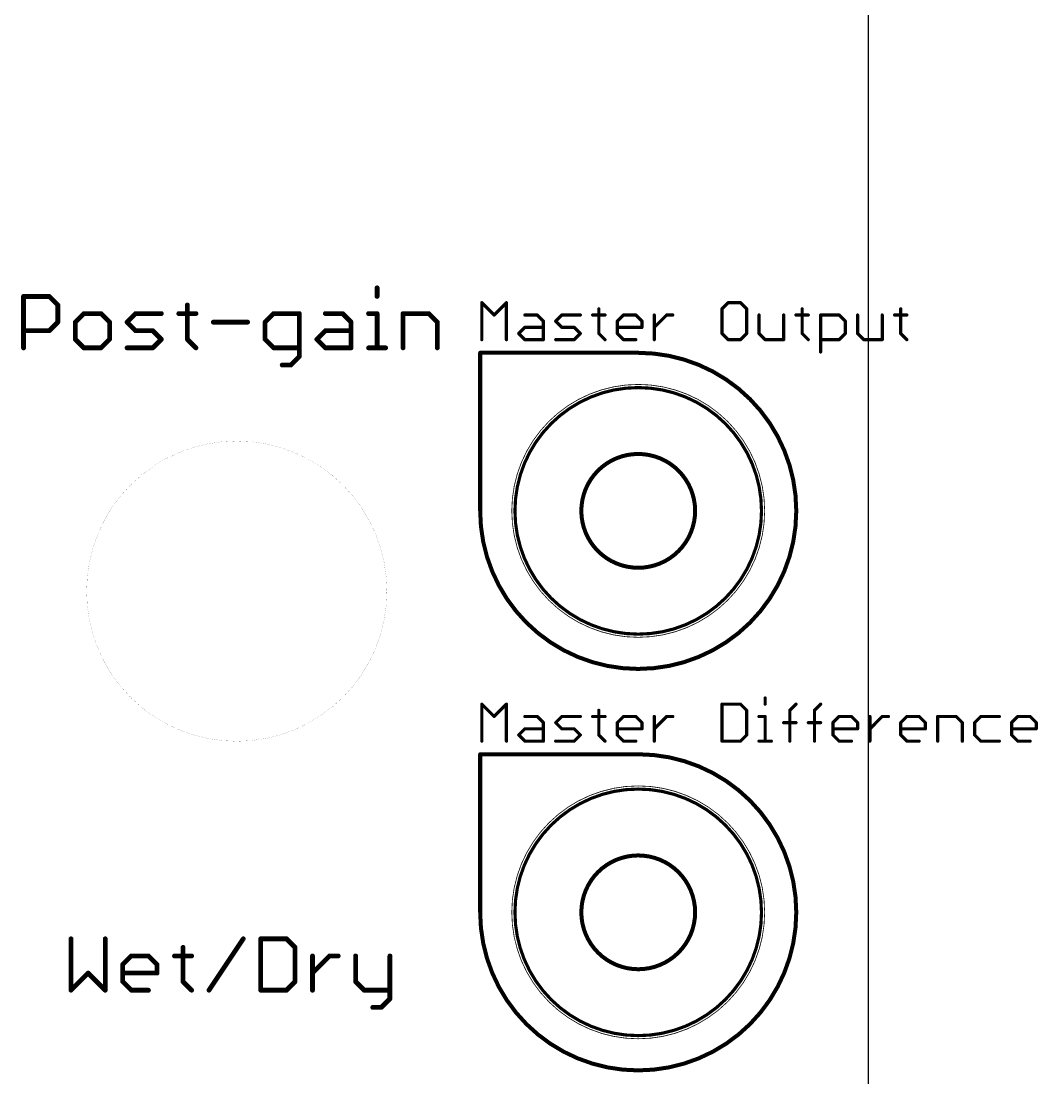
# Model space of a CAD drawing. Extents: x 0 to 188, y -11 to 118.
# Drawn here: x 155.74 to 187.9, y 50.64 to 84.07 of the extents above; entities that cross this region are included whole.
import ezdxf

# ---------------------------------------------------------------- set-up
doc = ezdxf.new("R2010")
doc.units = 0
doc.layers.add('254', color=2, linetype='CONTINUOUS')
doc.layers.add('255', color=2, linetype='CONTINUOUS')

msp = doc.modelspace()

# ---------------------------------------------------------------- linework, layer by layer
at = {"layer": '254'}
for points, const_width in [([(167.0002, 75.6344), (167.0002, 75.3632)], 0.1524), ([(155.8147, 73.7362), (155.8147, 75.3632)], 0.1524), ([(155.8147, 75.3632), (156.6282, 75.3632)], 0.1524), ([(156.6282, 75.3632), (156.8994, 75.092)], 0.1524), ([(170.3108, 73.9958), (170.3108, 75.1652)], 0.1016), ([(170.3108, 75.1652), (170.7006, 74.7754)], 0.1016), ([(170.7006, 74.7754), (171.0904, 75.1652)], 0.1016), ([(171.0904, 75.1652), (171.0904, 73.9958)], 0.1016), ([(178.1068, 75.1652), (177.9119, 74.9703)], 0.1016), ([(178.4966, 75.1652), (178.1068, 75.1652)], 0.1016), ([(178.6915, 74.9703), (178.4966, 75.1652)], 0.1016), ([(156.8994, 75.092), (156.8994, 74.5497)], 0.1524), ([(157.723, 74.8209), (157.4519, 74.5497)], 0.1524), ([(158.2654, 74.8209), (157.723, 74.8209)], 0.1524), ([(158.5365, 74.5497), (158.2654, 74.8209)], 0.1524), ([(159.089, 74.5497), (159.3602, 74.8209)], 0.1524), ([(159.3602, 74.8209), (160.1737, 74.8209)], 0.1524), ([(160.7262, 74.8209), (161.2685, 74.8209)], 0.1524), ([(160.9973, 75.092), (160.9973, 74.0074)], 0.1524), ([(163.7259, 74.8209), (163.4548, 74.5497)], 0.1524), ([(164.5394, 74.8209), (163.7259, 74.8209)], 0.1524), ([(164.5394, 73.465), (164.5394, 74.8209)], 0.1524), ([(165.3631, 74.8209), (165.9054, 74.8209)], 0.1524), ([(165.9054, 74.8209), (166.1766, 74.5497)], 0.1524), ([(166.7291, 74.8209), (167.0002, 74.8209)], 0.1524), ([(167.0002, 74.8209), (167.0002, 73.7362)], 0.1524), ([(167.8205, 73.7362), (167.8205, 74.8209)], 0.1524), ([(167.8205, 74.8209), (168.634, 74.8209)], 0.1524), ([(168.634, 74.8209), (168.9052, 74.5497)], 0.1524), ([(174.0139, 74.9703), (174.0139, 74.1907)], 0.1016), ([(177.9119, 74.9703), (177.9119, 74.1907)], 0.1016), ([(178.6915, 74.1907), (178.6915, 74.9703)], 0.1016), ([(180.4456, 74.9703), (180.4456, 74.1907)], 0.1016), ([(183.564, 74.9703), (183.564, 74.1907)], 0.1016), ([(156.8994, 74.5497), (156.6282, 74.2785)], 0.1524), ([(157.4519, 74.5497), (157.4519, 74.0074)], 0.1524), ([(158.5365, 74.0074), (158.5365, 74.5497)], 0.1524), ([(159.3602, 74.2785), (159.089, 74.5497)], 0.1524), ([(161.8176, 74.5497), (162.9023, 74.5497)], 0.1524), ([(163.4548, 74.5497), (163.4548, 74.0074)], 0.1524), ([(166.1766, 74.5497), (166.1766, 73.7362)], 0.1524), ([(168.9052, 74.5497), (168.9052, 73.7362)], 0.1524), ([(171.6751, 74.7754), (172.0649, 74.7754)], 0.1016), ([(172.0649, 74.7754), (172.2598, 74.5805)], 0.1016), ([(172.2598, 74.5805), (172.2598, 73.9958)], 0.1016), ([(172.6496, 74.5805), (172.8445, 74.7754)], 0.1016), ([(172.8445, 74.3856), (172.6496, 74.5805)], 0.1016), ([(172.8445, 74.7754), (173.4292, 74.7754)], 0.1016), ([(173.819, 74.7754), (174.2088, 74.7754)], 0.1016), ([(174.5986, 74.5805), (174.7935, 74.7754)], 0.1016), ([(174.5986, 74.1907), (174.5986, 74.5805)], 0.1016), ([(174.7935, 74.7754), (175.1833, 74.7754)], 0.1016), ([(175.1833, 74.7754), (175.3782, 74.5805)], 0.1016), ([(175.3782, 74.5805), (175.3782, 74.3856)], 0.1016), ([(175.768, 73.9958), (175.768, 74.7754)], 0.1016), ([(175.768, 74.3856), (176.1578, 74.7754)], 0.1016), ([(176.1578, 74.7754), (176.3527, 74.7754)], 0.1016), ([(179.0813, 74.7754), (179.0813, 74.1907)], 0.1016), ([(179.8609, 73.9958), (179.8609, 74.7754)], 0.1016), ([(180.2507, 74.7754), (180.6405, 74.7754)], 0.1016), ([(181.0303, 73.606), (181.0303, 74.7754)], 0.1016), ([(181.0303, 74.7754), (181.615, 74.7754)], 0.1016), ([(181.615, 74.7754), (181.8099, 74.5805)], 0.1016), ([(181.8099, 74.5805), (181.8099, 74.1907)], 0.1016), ([(182.1997, 74.7754), (182.1997, 74.1907)], 0.1016), ([(182.9793, 73.9958), (182.9793, 74.7754)], 0.1016), ([(183.3691, 74.7754), (183.7589, 74.7754)], 0.1016), ([(156.6282, 74.2785), (155.8147, 74.2785)], 0.1524), ([(159.9025, 74.2785), (159.3602, 74.2785)], 0.1524), ([(160.1737, 74.0074), (159.9025, 74.2785)], 0.1524), ([(165.0919, 74.0074), (165.3631, 74.2785)], 0.1524), ([(165.3631, 74.2785), (166.1766, 74.2785)], 0.1524), ([(171.4802, 74.1907), (171.6751, 74.3856)], 0.1016), ([(171.6751, 73.9958), (171.4802, 74.1907)], 0.1016), ([(171.6751, 74.3856), (172.2598, 74.3856)], 0.1016), ([(173.2343, 74.3856), (172.8445, 74.3856)], 0.1016), ([(173.4292, 74.1907), (173.2343, 74.3856)], 0.1016), ([(173.2343, 73.9958), (173.4292, 74.1907)], 0.1016), ([(174.0139, 74.1907), (174.2088, 73.9958)], 0.1016), ([(175.3782, 74.3856), (174.5986, 74.3856)], 0.1016), ([(174.7935, 73.9958), (174.5986, 74.1907)], 0.1016), ([(177.9119, 74.1907), (178.1068, 73.9958)], 0.1016), ([(178.4966, 73.9958), (178.6915, 74.1907)], 0.1016), ([(179.0813, 74.1907), (179.2762, 73.9958)], 0.1016), ([(180.4456, 74.1907), (180.6405, 73.9958)], 0.1016), ([(181.8099, 74.1907), (181.615, 73.9958)], 0.1016), ([(182.1997, 74.1907), (182.3946, 73.9958)], 0.1016), ([(183.564, 74.1907), (183.7589, 73.9958)], 0.1016), ([(157.4519, 74.0074), (157.723, 73.7362)], 0.1524), ([(158.2654, 73.7362), (158.5365, 74.0074)], 0.1524), ([(159.9025, 73.7362), (160.1737, 74.0074)], 0.1524), ([(160.9973, 74.0074), (161.2685, 73.7362)], 0.1524), ([(163.4548, 74.0074), (163.7259, 73.7362)], 0.1524), ([(165.3631, 73.7362), (165.0919, 74.0074)], 0.1524), ([(172.2598, 73.9958), (171.6751, 73.9958)], 0.1016), ([(172.6496, 73.9958), (173.2343, 73.9958)], 0.1016), ([(175.1833, 73.9958), (174.7935, 73.9958)], 0.1016), ([(178.1068, 73.9958), (178.4966, 73.9958)], 0.1016), ([(179.2762, 73.9958), (179.8609, 73.9958)], 0.1016), ([(181.615, 73.9958), (181.0303, 73.9958)], 0.1016), ([(182.3946, 73.9958), (182.9793, 73.9958)], 0.1016), ([(157.723, 73.7362), (158.2654, 73.7362)], 0.1524), ([(159.089, 73.7362), (159.9025, 73.7362)], 0.1524), ([(163.7259, 73.7362), (164.5394, 73.7362)], 0.1524), ([(166.1766, 73.7362), (165.3631, 73.7362)], 0.1524), ([(166.7291, 73.7362), (167.2714, 73.7362)], 0.1524), ([(170.26, 73.58), (170.26, 68.58)], 0.127), ([(175.26, 73.58), (170.26, 73.58)], 0.127), ([(163.9971, 73.1939), (164.2683, 73.1939)], 0.1524), ([(164.2683, 73.1939), (164.5394, 73.465)], 0.1524), ([(170.3108, 61.2958), (170.3108, 62.4652)], 0.1016), ([(170.3108, 62.4652), (170.7006, 62.0754)], 0.1016), ([(170.7006, 62.0754), (171.0904, 62.4652)], 0.1016), ([(171.0904, 62.4652), (171.0904, 61.2958)], 0.1016), ([(177.9119, 62.4652), (177.9119, 61.2958)], 0.1016), ([(178.4966, 62.4652), (177.9119, 62.4652)], 0.1016), ([(178.6915, 62.2703), (178.4966, 62.4652)], 0.1016), ([(179.2762, 62.6601), (179.2762, 62.4652)], 0.1016), ([(180.0558, 62.2703), (180.2507, 62.4652)], 0.1016), ([(180.8354, 62.2703), (181.0303, 62.4652)], 0.1016), ([(174.0139, 62.2703), (174.0139, 61.4907)], 0.1016), ([(178.6915, 61.4907), (178.6915, 62.2703)], 0.1016), ([(180.0558, 61.2958), (180.0558, 62.2703)], 0.1016), ([(180.8354, 61.2958), (180.8354, 62.2703)], 0.1016), ([(171.6751, 62.0754), (172.0649, 62.0754)], 0.1016), ([(172.0649, 62.0754), (172.2598, 61.8805)], 0.1016), ([(172.2598, 61.8805), (172.2598, 61.2958)], 0.1016), ([(172.6496, 61.8805), (172.8445, 62.0754)], 0.1016), ([(172.8445, 61.6856), (172.6496, 61.8805)], 0.1016), ([(172.8445, 62.0754), (173.4292, 62.0754)], 0.1016), ([(173.819, 62.0754), (174.2088, 62.0754)], 0.1016), ([(174.5986, 61.8805), (174.7935, 62.0754)], 0.1016), ([(174.5986, 61.4907), (174.5986, 61.8805)], 0.1016), ([(174.7935, 62.0754), (175.1833, 62.0754)], 0.1016), ([(175.1833, 62.0754), (175.3782, 61.8805)], 0.1016), ([(175.3782, 61.8805), (175.3782, 61.6856)], 0.1016), ([(175.768, 61.2958), (175.768, 62.0754)], 0.1016), ([(175.768, 61.6856), (176.1578, 62.0754)], 0.1016), ([(176.1578, 62.0754), (176.3527, 62.0754)], 0.1016), ([(179.0813, 62.0754), (179.2762, 62.0754)], 0.1016), ([(179.2762, 62.0754), (179.2762, 61.2958)], 0.1016), ([(179.8609, 61.8805), (180.2507, 61.8805)], 0.1016), ([(180.6405, 61.8805), (181.0303, 61.8805)], 0.1016), ([(181.4201, 61.8805), (181.615, 62.0754)], 0.1016), ([(181.4201, 61.4907), (181.4201, 61.8805)], 0.1016), ([(181.615, 62.0754), (182.0048, 62.0754)], 0.1016), ([(182.0048, 62.0754), (182.1997, 61.8805)], 0.1016), ([(182.1997, 61.8805), (182.1997, 61.6856)], 0.1016), ([(182.5895, 61.2958), (182.5895, 62.0754)], 0.1016), ([(182.5895, 61.6856), (182.9793, 62.0754)], 0.1016), ([(182.9793, 62.0754), (183.1742, 62.0754)], 0.1016), ([(183.564, 61.8805), (183.7589, 62.0754)], 0.1016), ([(183.564, 61.4907), (183.564, 61.8805)], 0.1016), ([(183.7589, 62.0754), (184.1487, 62.0754)], 0.1016), ([(184.1487, 62.0754), (184.3436, 61.8805)], 0.1016), ([(184.3436, 61.8805), (184.3436, 61.6856)], 0.1016), ([(184.7334, 61.2958), (184.7334, 62.0754)], 0.1016), ([(184.7334, 62.0754), (185.3181, 62.0754)], 0.1016), ([(185.3181, 62.0754), (185.513, 61.8805)], 0.1016), ([(185.513, 61.8805), (185.513, 61.2958)], 0.1016), ([(186.0977, 62.0754), (185.9028, 61.8805)], 0.1016), ([(185.9028, 61.8805), (185.9028, 61.4907)], 0.1016), ([(186.6824, 62.0754), (186.0977, 62.0754)], 0.1016), ([(187.0722, 61.8805), (187.267, 62.0754)], 0.1016), ([(187.0722, 61.4907), (187.0722, 61.8805)], 0.1016), ([(187.267, 62.0754), (187.6568, 62.0754)], 0.1016), ([(187.6568, 62.0754), (187.8517, 61.8805)], 0.1016), ([(187.8517, 61.8805), (187.8517, 61.6856)], 0.1016), ([(171.4802, 61.4907), (171.6751, 61.6856)], 0.1016), ([(171.6751, 61.2958), (171.4802, 61.4907)], 0.1016), ([(171.6751, 61.6856), (172.2598, 61.6856)], 0.1016), ([(173.2343, 61.6856), (172.8445, 61.6856)], 0.1016), ([(173.4292, 61.4907), (173.2343, 61.6856)], 0.1016), ([(173.2343, 61.2958), (173.4292, 61.4907)], 0.1016), ([(174.0139, 61.4907), (174.2088, 61.2958)], 0.1016), ([(175.3782, 61.6856), (174.5986, 61.6856)], 0.1016), ([(174.7935, 61.2958), (174.5986, 61.4907)], 0.1016), ([(178.4966, 61.2958), (178.6915, 61.4907)], 0.1016), ([(182.1997, 61.6856), (181.4201, 61.6856)], 0.1016), ([(181.615, 61.2958), (181.4201, 61.4907)], 0.1016), ([(184.3436, 61.6856), (183.564, 61.6856)], 0.1016), ([(183.7589, 61.2958), (183.564, 61.4907)], 0.1016), ([(185.9028, 61.4907), (186.0977, 61.2958)], 0.1016), ([(187.8517, 61.6856), (187.0722, 61.6856)], 0.1016), ([(187.267, 61.2958), (187.0722, 61.4907)], 0.1016), ([(172.2598, 61.2958), (171.6751, 61.2958)], 0.1016), ([(172.6496, 61.2958), (173.2343, 61.2958)], 0.1016), ([(175.1833, 61.2958), (174.7935, 61.2958)], 0.1016), ([(177.9119, 61.2958), (178.4966, 61.2958)], 0.1016), ([(179.0813, 61.2958), (179.4711, 61.2958)], 0.1016), ([(182.0048, 61.2958), (181.615, 61.2958)], 0.1016), ([(184.1487, 61.2958), (183.7589, 61.2958)], 0.1016), ([(186.0977, 61.2958), (186.6824, 61.2958)], 0.1016), ([(187.6568, 61.2958), (187.267, 61.2958)], 0.1016), ([(170.26, 60.88), (170.26, 55.88)], 0.127), ([(175.26, 60.88), (170.26, 60.88)], 0.127), ([(157.3154, 55.0432), (157.3154, 53.4162)], 0.1524), ([(158.4001, 53.4162), (158.4001, 55.0432)], 0.1524), ([(160.8609, 54.772), (160.8609, 53.6874)], 0.1524), ([(161.6812, 53.4162), (162.7658, 55.0432)], 0.1524), ([(163.3183, 55.0432), (163.3183, 53.4162)], 0.1524), ([(164.1318, 55.0432), (163.3183, 55.0432)], 0.1524), ([(164.403, 54.772), (164.1318, 55.0432)], 0.1524), ([(164.403, 53.6874), (164.403, 54.772)], 0.1524), ([(158.9526, 54.2297), (159.2238, 54.5009)], 0.1524), ([(159.2238, 54.5009), (159.7661, 54.5009)], 0.1524), ([(159.7661, 54.5009), (160.0373, 54.2297)], 0.1524), ([(160.5897, 54.5009), (161.1321, 54.5009)], 0.1524), ([(164.9555, 53.4162), (164.9555, 54.5009)], 0.1524), ([(164.9555, 53.9585), (165.4978, 54.5009)], 0.1524), ([(165.4978, 54.5009), (165.769, 54.5009)], 0.1524), ([(166.3198, 54.5009), (166.3198, 53.6874)], 0.1524), ([(167.4045, 54.5009), (167.4045, 53.145)], 0.1524), ([(158.9526, 53.6874), (158.9526, 54.2297)], 0.1524), ([(160.0373, 54.2297), (160.0373, 53.9585)], 0.1524), ([(157.3154, 53.4162), (157.8578, 53.9585)], 0.1524), ([(157.8578, 53.9585), (158.4001, 53.4162)], 0.1524), ([(160.0373, 53.9585), (158.9526, 53.9585)], 0.1524), ([(159.2238, 53.4162), (158.9526, 53.6874)], 0.1524), ([(159.7661, 53.4162), (159.2238, 53.4162)], 0.1524), ([(160.8609, 53.6874), (161.1321, 53.4162)], 0.1524), ([(163.3183, 53.4162), (164.1318, 53.4162)], 0.1524), ([(164.1318, 53.4162), (164.403, 53.6874)], 0.1524), ([(166.3198, 53.6874), (166.591, 53.4162)], 0.1524), ([(166.591, 53.4162), (167.4045, 53.4162)], 0.1524), ([(167.4045, 53.145), (167.1333, 52.8739)], 0.1524), ([(167.1333, 52.8739), (166.8621, 52.8739)], 0.1524)]:
    msp.add_lwpolyline(points, dxfattribs=dict(at, const_width=const_width))
for points, const_width in [([(167.0383, 75.6344, 1), (166.9621, 75.6344)], 0.0762), ([(155.8528, 75.3632, 1), (155.7766, 75.3632)], 0.0762), ([(155.8147, 75.4013, 1), (155.8147, 75.3251)], 0.0762), ([(156.6551, 75.3901, 1), (156.6013, 75.3362)], 0.0762), ([(156.6282, 75.3251, 1), (156.6282, 75.4013)], 0.0762), ([(166.9621, 75.3632, 1), (167.0383, 75.3632)], 0.0762), ([(170.3288, 75.1832, 1), (170.2928, 75.1472)], 0.0508), ([(170.3362, 75.1652, 1), (170.2854, 75.1652)], 0.0508), ([(171.1158, 75.1652, 1), (171.065, 75.1652)], 0.0508), ([(171.1084, 75.1472, 1), (171.0724, 75.1832)], 0.0508), ([(178.1068, 75.1906, 1), (178.1068, 75.1398)], 0.0508), ([(178.1247, 75.1472, 1), (178.0888, 75.1832)], 0.0508), ([(178.5145, 75.1832, 1), (178.4786, 75.1472)], 0.0508), ([(178.4966, 75.1398, 1), (178.4966, 75.1906)], 0.0508), ([(156.9375, 75.092, 1), (156.8613, 75.092)], 0.0762), ([(156.8724, 75.0651, 1), (156.9263, 75.119)], 0.0762), ([(157.723, 74.859, 1), (157.723, 74.7828)], 0.0762), ([(157.75, 74.7939, 1), (157.6961, 74.8478)], 0.0762), ([(158.2923, 74.8478, 1), (158.2384, 74.7939)], 0.0762), ([(158.2654, 74.7828, 1), (158.2654, 74.859)], 0.0762), ([(159.3602, 74.859, 1), (159.3602, 74.7828)], 0.0762), ([(159.3871, 74.7939, 1), (159.3332, 74.8478)], 0.0762), ([(160.1737, 74.7828, 1), (160.1737, 74.859)], 0.0762), ([(160.7262, 74.859, 1), (160.7262, 74.7828)], 0.0762), ([(161.0354, 75.092, 1), (160.9592, 75.092)], 0.0762), ([(161.2685, 74.7828, 1), (161.2685, 74.859)], 0.0762), ([(163.7259, 74.859, 1), (163.7259, 74.7828)], 0.0762), ([(163.7529, 74.7939, 1), (163.699, 74.8478)], 0.0762), ([(164.5775, 74.8209, 1), (164.5013, 74.8209)], 0.0762), ([(164.5394, 74.7828, 1), (164.5394, 74.859)], 0.0762), ([(165.3631, 74.859, 1), (165.3631, 74.7828)], 0.0762), ([(165.9324, 74.8478, 1), (165.8785, 74.7939)], 0.0762), ([(165.9054, 74.7828, 1), (165.9054, 74.859)], 0.0762), ([(166.7291, 74.859, 1), (166.7291, 74.7828)], 0.0762), ([(167.0383, 74.8209, 1), (166.9621, 74.8209)], 0.0762), ([(167.0002, 74.7828, 1), (167.0002, 74.859)], 0.0762), ([(167.8586, 74.8209, 1), (167.7824, 74.8209)], 0.0762), ([(167.8205, 74.859, 1), (167.8205, 74.7828)], 0.0762), ([(168.661, 74.8478, 1), (168.6071, 74.7939)], 0.0762), ([(168.634, 74.7828, 1), (168.634, 74.859)], 0.0762), ([(174.0393, 74.9703, 1), (173.9885, 74.9703)], 0.0508), ([(177.8939, 74.9883, 1), (177.9298, 74.9523)], 0.0508), ([(177.9373, 74.9703, 1), (177.8865, 74.9703)], 0.0508), ([(178.7169, 74.9703, 1), (178.6661, 74.9703)], 0.0508), ([(178.6735, 74.9523, 1), (178.7094, 74.9883)], 0.0508), ([(180.471, 74.9703, 1), (180.4202, 74.9703)], 0.0508), ([(183.5894, 74.9703, 1), (183.5386, 74.9703)], 0.0508), ([(156.8613, 74.5497, 1), (156.9375, 74.5497)], 0.0762), ([(156.9263, 74.5228, 1), (156.8724, 74.5766)], 0.0762), ([(157.49, 74.5497, 1), (157.4138, 74.5497)], 0.0762), ([(157.4249, 74.5766, 1), (157.4788, 74.5228)], 0.0762), ([(158.5746, 74.5497, 1), (158.4984, 74.5497)], 0.0762), ([(158.5096, 74.5228, 1), (158.5635, 74.5766)], 0.0762), ([(159.116, 74.5766, 1), (159.0621, 74.5228)], 0.0762), ([(159.0621, 74.5766, 1), (159.116, 74.5228)], 0.0762), ([(161.8176, 74.5878, 1), (161.8176, 74.5116)], 0.0762), ([(162.9023, 74.5116, 1), (162.9023, 74.5878)], 0.0762), ([(163.4929, 74.5497, 1), (163.4167, 74.5497)], 0.0762), ([(163.4278, 74.5766, 1), (163.4817, 74.5228)], 0.0762), ([(166.2147, 74.5497, 1), (166.1385, 74.5497)], 0.0762), ([(166.1496, 74.5228, 1), (166.2035, 74.5766)], 0.0762), ([(168.9433, 74.5497, 1), (168.8671, 74.5497)], 0.0762), ([(168.8782, 74.5228, 1), (168.9321, 74.5766)], 0.0762), ([(170.6826, 74.7934, 1), (170.7186, 74.7574)], 0.0508), ([(170.6826, 74.7574, 1), (170.7186, 74.7934)], 0.0508), ([(171.6751, 74.8008, 1), (171.6751, 74.75)], 0.0508), ([(172.0829, 74.7934, 1), (172.0469, 74.7574)], 0.0508), ([(172.0649, 74.75, 1), (172.0649, 74.8008)], 0.0508), ([(172.2852, 74.5805, 1), (172.2344, 74.5805)], 0.0508), ([(172.2418, 74.5625, 1), (172.2778, 74.5985)], 0.0508), ([(172.6676, 74.5985, 1), (172.6316, 74.5625)], 0.0508), ([(172.6316, 74.5985, 1), (172.6676, 74.5625)], 0.0508), ([(172.8445, 74.8008, 1), (172.8445, 74.75)], 0.0508), ([(172.8625, 74.7574, 1), (172.8265, 74.7934)], 0.0508), ([(173.4292, 74.75, 1), (173.4292, 74.8008)], 0.0508), ([(173.819, 74.8008, 1), (173.819, 74.75)], 0.0508), ([(174.2088, 74.75, 1), (174.2088, 74.8008)], 0.0508), ([(174.5806, 74.5985, 1), (174.6165, 74.5625)], 0.0508), ([(174.624, 74.5805, 1), (174.5732, 74.5805)], 0.0508), ([(174.7935, 74.8008, 1), (174.7935, 74.75)], 0.0508), ([(174.8114, 74.7574, 1), (174.7755, 74.7934)], 0.0508), ([(175.2012, 74.7934, 1), (175.1653, 74.7574)], 0.0508), ([(175.1833, 74.75, 1), (175.1833, 74.8008)], 0.0508), ([(175.4036, 74.5805, 1), (175.3528, 74.5805)], 0.0508), ([(175.3602, 74.5625, 1), (175.3961, 74.5985)], 0.0508), ([(175.7934, 74.7754, 1), (175.7426, 74.7754)], 0.0508), ([(176.1578, 74.8008, 1), (176.1578, 74.75)], 0.0508), ([(176.1757, 74.7574, 1), (176.1398, 74.7934)], 0.0508), ([(176.3527, 74.75, 1), (176.3527, 74.8008)], 0.0508), ([(179.1067, 74.7754, 1), (179.0559, 74.7754)], 0.0508), ([(179.8863, 74.7754, 1), (179.8355, 74.7754)], 0.0508), ([(180.2507, 74.8008, 1), (180.2507, 74.75)], 0.0508), ([(180.6405, 74.75, 1), (180.6405, 74.8008)], 0.0508), ([(181.0557, 74.7754, 1), (181.0049, 74.7754)], 0.0508), ([(181.0303, 74.8008, 1), (181.0303, 74.75)], 0.0508), ([(181.6329, 74.7934, 1), (181.597, 74.7574)], 0.0508), ([(181.615, 74.75, 1), (181.615, 74.8008)], 0.0508), ([(181.8353, 74.5805, 1), (181.7845, 74.5805)], 0.0508), ([(181.7919, 74.5625, 1), (181.8278, 74.5985)], 0.0508), ([(182.2251, 74.7754, 1), (182.1743, 74.7754)], 0.0508), ([(183.0047, 74.7754, 1), (182.9539, 74.7754)], 0.0508), ([(183.3691, 74.8008, 1), (183.3691, 74.75)], 0.0508), ([(183.7589, 74.75, 1), (183.7589, 74.8008)], 0.0508), ([(155.8147, 74.3166, 1), (155.8147, 74.2404)], 0.0762), ([(156.6013, 74.3055, 1), (156.6551, 74.2516)], 0.0762), ([(156.6282, 74.2404, 1), (156.6282, 74.3166)], 0.0762), ([(159.3602, 74.3166, 1), (159.3602, 74.2404)], 0.0762), ([(159.3332, 74.2516, 1), (159.3871, 74.3055)], 0.0762), ([(159.9295, 74.3055, 1), (159.8756, 74.2516)], 0.0762), ([(159.9025, 74.2404, 1), (159.9025, 74.3166)], 0.0762), ([(165.3631, 74.3166, 1), (165.3631, 74.2404)], 0.0762), ([(165.39, 74.2516, 1), (165.3361, 74.3055)], 0.0762), ([(166.1766, 74.2404, 1), (166.1766, 74.3166)], 0.0762), ([(171.4982, 74.2087, 1), (171.4622, 74.1727)], 0.0508), ([(171.4622, 74.2087, 1), (171.4982, 74.1727)], 0.0508), ([(171.6751, 74.411, 1), (171.6751, 74.3602)], 0.0508), ([(171.6931, 74.3676, 1), (171.6571, 74.4036)], 0.0508), ([(172.2598, 74.3602, 1), (172.2598, 74.411)], 0.0508), ([(172.8445, 74.411, 1), (172.8445, 74.3602)], 0.0508), ([(172.8265, 74.3676, 1), (172.8625, 74.4036)], 0.0508), ([(173.2523, 74.4036, 1), (173.2163, 74.3676)], 0.0508), ([(173.2343, 74.3602, 1), (173.2343, 74.411)], 0.0508), ([(173.4472, 74.1727, 1), (173.4112, 74.2087)], 0.0508), ([(173.4112, 74.1727, 1), (173.4472, 74.2087)], 0.0508), ([(174.0318, 74.2087, 1), (173.9959, 74.1727)], 0.0508), ([(173.9885, 74.1907, 1), (174.0393, 74.1907)], 0.0508), ([(174.6165, 74.2087, 1), (174.5806, 74.1727)], 0.0508), ([(174.5986, 74.411, 1), (174.5986, 74.3602)], 0.0508), ([(174.5732, 74.1907, 1), (174.624, 74.1907)], 0.0508), ([(175.3528, 74.3856, 1), (175.4036, 74.3856)], 0.0508), ([(175.3782, 74.3602, 1), (175.3782, 74.411)], 0.0508), ([(175.75, 74.4036, 1), (175.7859, 74.3676)], 0.0508), ([(177.9298, 74.2087, 1), (177.8939, 74.1727)], 0.0508), ([(177.8865, 74.1907, 1), (177.9373, 74.1907)], 0.0508), ([(178.6661, 74.1907, 1), (178.7169, 74.1907)], 0.0508), ([(178.7094, 74.1727, 1), (178.6735, 74.2087)], 0.0508), ([(179.0992, 74.2087, 1), (179.0633, 74.1727)], 0.0508), ([(179.0559, 74.1907, 1), (179.1067, 74.1907)], 0.0508), ([(180.4635, 74.2087, 1), (180.4276, 74.1727)], 0.0508), ([(180.4202, 74.1907, 1), (180.471, 74.1907)], 0.0508), ([(181.7845, 74.1907, 1), (181.8353, 74.1907)], 0.0508), ([(181.8278, 74.1727, 1), (181.7919, 74.2087)], 0.0508), ([(182.2176, 74.2087, 1), (182.1817, 74.1727)], 0.0508), ([(182.1743, 74.1907, 1), (182.2251, 74.1907)], 0.0508), ([(183.5819, 74.2087, 1), (183.546, 74.1727)], 0.0508), ([(183.5386, 74.1907, 1), (183.5894, 74.1907)], 0.0508), ([(157.4788, 74.0343, 1), (157.4249, 73.9804)], 0.0762), ([(157.4138, 74.0074, 1), (157.49, 74.0074)], 0.0762), ([(158.4984, 74.0074, 1), (158.5746, 74.0074)], 0.0762), ([(158.5635, 73.9804, 1), (158.5096, 74.0343)], 0.0762), ([(160.2006, 73.9804, 1), (160.1467, 74.0343)], 0.0762), ([(160.1467, 73.9804, 1), (160.2006, 74.0343)], 0.0762), ([(161.0243, 74.0343, 1), (160.9704, 73.9804)], 0.0762), ([(160.9592, 74.0074, 1), (161.0354, 74.0074)], 0.0762), ([(163.4817, 74.0343, 1), (163.4278, 73.9804)], 0.0762), ([(163.4167, 74.0074, 1), (163.4929, 74.0074)], 0.0762), ([(165.1189, 74.0343, 1), (165.065, 73.9804)], 0.0762), ([(165.065, 74.0343, 1), (165.1189, 73.9804)], 0.0762), ([(170.2854, 73.9958, 1), (170.3362, 73.9958)], 0.0508), ([(171.065, 73.9958, 1), (171.1158, 73.9958)], 0.0508), ([(171.6751, 74.0212, 1), (171.6751, 73.9704)], 0.0508), ([(171.6571, 73.9778, 1), (171.6931, 74.0138)], 0.0508), ([(172.2344, 73.9958, 1), (172.2852, 73.9958)], 0.0508), ([(172.2598, 73.9704, 1), (172.2598, 74.0212)], 0.0508), ([(172.6496, 74.0212, 1), (172.6496, 73.9704)], 0.0508), ([(173.2163, 74.0138, 1), (173.2523, 73.9778)], 0.0508), ([(173.2343, 73.9704, 1), (173.2343, 74.0212)], 0.0508), ([(174.1908, 73.9778, 1), (174.2267, 74.0138)], 0.0508), ([(174.7935, 74.0212, 1), (174.7935, 73.9704)], 0.0508), ([(174.7755, 73.9778, 1), (174.8114, 74.0138)], 0.0508), ([(175.1833, 73.9704, 1), (175.1833, 74.0212)], 0.0508), ([(175.7426, 73.9958, 1), (175.7934, 73.9958)], 0.0508), ([(178.1068, 74.0212, 1), (178.1068, 73.9704)], 0.0508), ([(178.0888, 73.9778, 1), (178.1247, 74.0138)], 0.0508), ([(178.4786, 74.0138, 1), (178.5145, 73.9778)], 0.0508), ([(178.4966, 73.9704, 1), (178.4966, 74.0212)], 0.0508), ([(179.2762, 74.0212, 1), (179.2762, 73.9704)], 0.0508), ([(179.2582, 73.9778, 1), (179.2941, 74.0138)], 0.0508), ([(179.8355, 73.9958, 1), (179.8863, 73.9958)], 0.0508), ([(179.8609, 73.9704, 1), (179.8609, 74.0212)], 0.0508), ([(180.6225, 73.9778, 1), (180.6584, 74.0138)], 0.0508), ([(181.0303, 74.0212, 1), (181.0303, 73.9704)], 0.0508), ([(181.597, 74.0138, 1), (181.6329, 73.9778)], 0.0508), ([(181.615, 73.9704, 1), (181.615, 74.0212)], 0.0508), ([(182.3946, 74.0212, 1), (182.3946, 73.9704)], 0.0508), ([(182.3766, 73.9778, 1), (182.4125, 74.0138)], 0.0508), ([(182.9539, 73.9958, 1), (183.0047, 73.9958)], 0.0508), ([(182.9793, 73.9704, 1), (182.9793, 74.0212)], 0.0508), ([(183.7409, 73.9778, 1), (183.7768, 74.0138)], 0.0508), ([(155.7766, 73.7362, 1), (155.8528, 73.7362)], 0.0762), ([(157.723, 73.7743, 1), (157.723, 73.6981)], 0.0762), ([(157.6961, 73.7093, 1), (157.75, 73.7631)], 0.0762), ([(158.2384, 73.7631, 1), (158.2923, 73.7093)], 0.0762), ([(158.2654, 73.6981, 1), (158.2654, 73.7743)], 0.0762), ([(159.089, 73.7743, 1), (159.089, 73.6981)], 0.0762), ([(159.8756, 73.7631, 1), (159.9294, 73.7093)], 0.0762), ([(159.9025, 73.6981, 1), (159.9025, 73.7743)], 0.0762), ([(161.2416, 73.7093, 1), (161.2954, 73.7631)], 0.0762), ([(163.7259, 73.7743, 1), (163.7259, 73.6981)], 0.0762), ([(163.699, 73.7093, 1), (163.7529, 73.7631)], 0.0762), ([(164.5394, 73.6981, 1), (164.5394, 73.7743)], 0.0762), ([(165.3631, 73.7743, 1), (165.3631, 73.6981)], 0.0762), ([(165.3361, 73.7093, 1), (165.39, 73.7631)], 0.0762), ([(166.1385, 73.7362, 1), (166.2147, 73.7362)], 0.0762), ([(166.1766, 73.6981, 1), (166.1766, 73.7743)], 0.0762), ([(166.7291, 73.7743, 1), (166.7291, 73.6981)], 0.0762), ([(166.9621, 73.7362, 1), (167.0383, 73.7362)], 0.0762), ([(167.2714, 73.6981, 1), (167.2714, 73.7743)], 0.0762), ([(167.7824, 73.7362, 1), (167.8586, 73.7362)], 0.0762), ([(168.8671, 73.7362, 1), (168.9433, 73.7362)], 0.0762), ([(170.26, 73.6118, 1), (170.26, 73.5482)], 0.0635), ([(170.2918, 73.58, 1), (170.2283, 73.58)], 0.0635), ([(175.26, 73.6118, 1), (175.26, 73.5482)], 0.0635), ([(180.26, 68.58, 0.4142), (175.26, 73.58)], 0.127), ([(175.26, 73.5482, 1), (175.26, 73.6118)], 0.0635), ([(181.0049, 73.606, 1), (181.0557, 73.606)], 0.0508), ([(163.9971, 73.232, 1), (163.9971, 73.1558)], 0.0762), ([(164.2413, 73.2208, 1), (164.2952, 73.1669)], 0.0762), ([(164.2683, 73.1558, 1), (164.2683, 73.232)], 0.0762), ([(164.5013, 73.465, 1), (164.5775, 73.465)], 0.0762), ([(164.5664, 73.4381, 1), (164.5125, 73.492)], 0.0762), ([(175.26, 64.68, 1), (175.26, 72.48, 1), (175.26, 64.68)], 0.1), ([(175.26, 66.78, 1), (175.26, 70.38, 1), (175.26, 66.78)], 0.127), ([(170.26, 68.58, 0.4142), (175.26, 63.58)], 0.127), ([(170.2918, 68.58, 1), (170.2283, 68.58)], 0.0635), ([(170.2283, 68.58, 1), (170.2918, 68.58)], 0.0635), ([(175.26, 63.58, 0.4142), (180.26, 68.58)], 0.127), ([(180.2918, 68.58, 1), (180.2283, 68.58)], 0.0635), ([(180.2283, 68.58, 1), (180.2918, 68.58)], 0.0635), ([(175.26, 63.6118, 1), (175.26, 63.5483)], 0.0635), ([(175.26, 63.5483, 1), (175.26, 63.6118)], 0.0635), ([(170.3288, 62.4832, 1), (170.2928, 62.4472)], 0.0508), ([(170.3362, 62.4652, 1), (170.2854, 62.4652)], 0.0508), ([(171.1158, 62.4652, 1), (171.065, 62.4652)], 0.0508), ([(171.1084, 62.4472, 1), (171.0724, 62.4832)], 0.0508), ([(177.9373, 62.4652, 1), (177.8865, 62.4652)], 0.0508), ([(177.9119, 62.4906, 1), (177.9119, 62.4398)], 0.0508), ([(178.5145, 62.4832, 1), (178.4786, 62.4472)], 0.0508), ([(178.4966, 62.4398, 1), (178.4966, 62.4906)], 0.0508), ([(179.3016, 62.6601, 1), (179.2508, 62.6601)], 0.0508), ([(180.2686, 62.4472, 1), (180.2327, 62.4832)], 0.0508), ([(181.0482, 62.4472, 1), (181.0123, 62.4832)], 0.0508), ([(174.0393, 62.2703, 1), (173.9885, 62.2703)], 0.0508), ([(178.7169, 62.2703, 1), (178.6661, 62.2703)], 0.0508), ([(178.6735, 62.2523, 1), (178.7094, 62.2883)], 0.0508), ([(179.2508, 62.4652, 1), (179.3016, 62.4652)], 0.0508), ([(180.0378, 62.2883, 1), (180.0737, 62.2523)], 0.0508), ([(180.0812, 62.2703, 1), (180.0304, 62.2703)], 0.0508), ([(180.8174, 62.2883, 1), (180.8533, 62.2523)], 0.0508), ([(180.8608, 62.2703, 1), (180.81, 62.2703)], 0.0508), ([(170.6826, 62.0934, 1), (170.7186, 62.0574)], 0.0508), ([(170.6826, 62.0574, 1), (170.7186, 62.0934)], 0.0508), ([(171.6751, 62.1008, 1), (171.6751, 62.05)], 0.0508), ([(172.0829, 62.0934, 1), (172.0469, 62.0574)], 0.0508), ([(172.0649, 62.05, 1), (172.0649, 62.1008)], 0.0508), ([(172.2852, 61.8805, 1), (172.2344, 61.8805)], 0.0508), ([(172.2418, 61.8625, 1), (172.2778, 61.8985)], 0.0508), ([(172.6676, 61.8985, 1), (172.6316, 61.8625)], 0.0508), ([(172.6316, 61.8985, 1), (172.6676, 61.8625)], 0.0508), ([(172.8445, 62.1008, 1), (172.8445, 62.05)], 0.0508), ([(172.8625, 62.0574, 1), (172.8265, 62.0934)], 0.0508), ([(173.4292, 62.05, 1), (173.4292, 62.1008)], 0.0508), ([(173.819, 62.1008, 1), (173.819, 62.05)], 0.0508), ([(174.2088, 62.05, 1), (174.2088, 62.1008)], 0.0508), ([(174.5806, 61.8985, 1), (174.6165, 61.8625)], 0.0508), ([(174.624, 61.8805, 1), (174.5732, 61.8805)], 0.0508), ([(174.7935, 62.1008, 1), (174.7935, 62.05)], 0.0508), ([(174.8114, 62.0574, 1), (174.7755, 62.0934)], 0.0508), ([(175.2012, 62.0934, 1), (175.1653, 62.0574)], 0.0508), ([(175.1833, 62.05, 1), (175.1833, 62.1008)], 0.0508), ([(175.4036, 61.8805, 1), (175.3528, 61.8805)], 0.0508), ([(175.3602, 61.8625, 1), (175.3961, 61.8985)], 0.0508), ([(175.7934, 62.0754, 1), (175.7426, 62.0754)], 0.0508), ([(176.1578, 62.1008, 1), (176.1578, 62.05)], 0.0508), ([(176.1757, 62.0574, 1), (176.1398, 62.0934)], 0.0508), ([(176.3527, 62.05, 1), (176.3527, 62.1008)], 0.0508), ([(179.0813, 62.1008, 1), (179.0813, 62.05)], 0.0508), ([(179.3016, 62.0754, 1), (179.2508, 62.0754)], 0.0508), ([(179.2762, 62.05, 1), (179.2762, 62.1008)], 0.0508), ([(179.8609, 61.9059, 1), (179.8609, 61.8551)], 0.0508), ([(180.2507, 61.8551, 1), (180.2507, 61.9059)], 0.0508), ([(180.6405, 61.9059, 1), (180.6405, 61.8551)], 0.0508), ([(181.0303, 61.8551, 1), (181.0303, 61.9059)], 0.0508), ([(181.4021, 61.8985, 1), (181.438, 61.8625)], 0.0508), ([(181.4455, 61.8805, 1), (181.3947, 61.8805)], 0.0508), ([(181.615, 62.1008, 1), (181.615, 62.05)], 0.0508), ([(181.6329, 62.0574, 1), (181.597, 62.0934)], 0.0508), ([(182.0227, 62.0934, 1), (181.9868, 62.0574)], 0.0508), ([(182.0048, 62.05, 1), (182.0048, 62.1008)], 0.0508), ([(182.2251, 61.8805, 1), (182.1743, 61.8805)], 0.0508), ([(182.1817, 61.8625, 1), (182.2176, 61.8985)], 0.0508), ([(182.6149, 62.0754, 1), (182.5641, 62.0754)], 0.0508), ([(182.9793, 62.1008, 1), (182.9793, 62.05)], 0.0508), ([(182.9972, 62.0574, 1), (182.9613, 62.0934)], 0.0508), ([(183.1742, 62.05, 1), (183.1742, 62.1008)], 0.0508), ([(183.546, 61.8985, 1), (183.5819, 61.8625)], 0.0508), ([(183.5894, 61.8805, 1), (183.5386, 61.8805)], 0.0508), ([(183.7589, 62.1008, 1), (183.7589, 62.05)], 0.0508), ([(183.7768, 62.0574, 1), (183.7409, 62.0934)], 0.0508), ([(184.1666, 62.0934, 1), (184.1307, 62.0574)], 0.0508), ([(184.1487, 62.05, 1), (184.1487, 62.1008)], 0.0508), ([(184.369, 61.8805, 1), (184.3182, 61.8805)], 0.0508), ([(184.3256, 61.8625, 1), (184.3615, 61.8985)], 0.0508), ([(184.7588, 62.0754, 1), (184.708, 62.0754)], 0.0508), ([(184.7334, 62.1008, 1), (184.7334, 62.05)], 0.0508), ([(185.336, 62.0934, 1), (185.3001, 62.0574)], 0.0508), ([(185.3181, 62.05, 1), (185.3181, 62.1008)], 0.0508), ([(185.5384, 61.8805, 1), (185.4876, 61.8805)], 0.0508), ([(185.495, 61.8625, 1), (185.5309, 61.8985)], 0.0508), ([(185.8848, 61.8985, 1), (185.9207, 61.8625)], 0.0508), ([(185.9282, 61.8805, 1), (185.8774, 61.8805)], 0.0508), ([(186.0977, 62.1008, 1), (186.0977, 62.05)], 0.0508), ([(186.1156, 62.0574, 1), (186.0797, 62.0934)], 0.0508), ([(186.6824, 62.05, 1), (186.6824, 62.1008)], 0.0508), ([(187.0542, 61.8985, 1), (187.0901, 61.8625)], 0.0508), ([(187.0976, 61.8805, 1), (187.0468, 61.8805)], 0.0508), ([(187.267, 62.1008, 1), (187.267, 62.05)], 0.0508), ([(187.285, 62.0574, 1), (187.2491, 62.0934)], 0.0508), ([(187.6748, 62.0934, 1), (187.6389, 62.0574)], 0.0508), ([(187.6568, 62.05, 1), (187.6568, 62.1008)], 0.0508), ([(187.8771, 61.8805, 1), (187.8263, 61.8805)], 0.0508), ([(187.8338, 61.8625, 1), (187.8697, 61.8985)], 0.0508), ([(171.4982, 61.5087, 1), (171.4622, 61.4727)], 0.0508), ([(171.4622, 61.5087, 1), (171.4982, 61.4727)], 0.0508), ([(171.6751, 61.711, 1), (171.6751, 61.6602)], 0.0508), ([(171.6931, 61.6676, 1), (171.6571, 61.7036)], 0.0508), ([(172.2598, 61.6602, 1), (172.2598, 61.711)], 0.0508), ([(172.8445, 61.711, 1), (172.8445, 61.6602)], 0.0508), ([(172.8265, 61.6676, 1), (172.8625, 61.7036)], 0.0508), ([(173.2523, 61.7036, 1), (173.2163, 61.6676)], 0.0508), ([(173.2343, 61.6602, 1), (173.2343, 61.711)], 0.0508), ([(173.4472, 61.4727, 1), (173.4112, 61.5087)], 0.0508), ([(173.4112, 61.4727, 1), (173.4472, 61.5087)], 0.0508), ([(174.0318, 61.5087, 1), (173.9959, 61.4727)], 0.0508), ([(173.9885, 61.4907, 1), (174.0393, 61.4907)], 0.0508), ([(174.6165, 61.5087, 1), (174.5806, 61.4727)], 0.0508), ([(174.5986, 61.711, 1), (174.5986, 61.6602)], 0.0508), ([(174.5732, 61.4907, 1), (174.624, 61.4907)], 0.0508), ([(175.3528, 61.6856, 1), (175.4036, 61.6856)], 0.0508), ([(175.3782, 61.6602, 1), (175.3782, 61.711)], 0.0508), ([(175.75, 61.7036, 1), (175.7859, 61.6676)], 0.0508), ([(178.6661, 61.4907, 1), (178.7169, 61.4907)], 0.0508), ([(178.7094, 61.4727, 1), (178.6735, 61.5087)], 0.0508), ([(181.438, 61.5087, 1), (181.4021, 61.4727)], 0.0508), ([(181.4201, 61.711, 1), (181.4201, 61.6602)], 0.0508), ([(181.3947, 61.4907, 1), (181.4455, 61.4907)], 0.0508), ([(182.1743, 61.6856, 1), (182.2251, 61.6856)], 0.0508), ([(182.1997, 61.6602, 1), (182.1997, 61.711)], 0.0508), ([(182.5715, 61.7036, 1), (182.6074, 61.6676)], 0.0508), ([(183.5819, 61.5087, 1), (183.546, 61.4727)], 0.0508), ([(183.564, 61.711, 1), (183.564, 61.6602)], 0.0508), ([(183.5386, 61.4907, 1), (183.5894, 61.4907)], 0.0508), ([(184.3182, 61.6856, 1), (184.369, 61.6856)], 0.0508), ([(184.3436, 61.6602, 1), (184.3436, 61.711)], 0.0508), ([(185.9207, 61.5087, 1), (185.8848, 61.4727)], 0.0508), ([(185.8774, 61.4907, 1), (185.9282, 61.4907)], 0.0508), ([(187.0901, 61.5087, 1), (187.0542, 61.4727)], 0.0508), ([(187.0722, 61.711, 1), (187.0722, 61.6602)], 0.0508), ([(187.0468, 61.4907, 1), (187.0976, 61.4907)], 0.0508), ([(187.8263, 61.6856, 1), (187.8771, 61.6856)], 0.0508), ([(187.8517, 61.6602, 1), (187.8517, 61.711)], 0.0508), ([(170.2854, 61.2958, 1), (170.3362, 61.2958)], 0.0508), ([(171.065, 61.2958, 1), (171.1158, 61.2958)], 0.0508), ([(171.6751, 61.3212, 1), (171.6751, 61.2704)], 0.0508), ([(171.6571, 61.2778, 1), (171.6931, 61.3138)], 0.0508), ([(172.2344, 61.2958, 1), (172.2852, 61.2958)], 0.0508), ([(172.2598, 61.2704, 1), (172.2598, 61.3212)], 0.0508), ([(172.6496, 61.3212, 1), (172.6496, 61.2704)], 0.0508), ([(173.2163, 61.3138, 1), (173.2523, 61.2778)], 0.0508), ([(173.2343, 61.2704, 1), (173.2343, 61.3212)], 0.0508), ([(174.1908, 61.2778, 1), (174.2267, 61.3138)], 0.0508), ([(174.7935, 61.3212, 1), (174.7935, 61.2704)], 0.0508), ([(174.7755, 61.2778, 1), (174.8114, 61.3138)], 0.0508), ([(175.1833, 61.2704, 1), (175.1833, 61.3212)], 0.0508), ([(175.7426, 61.2958, 1), (175.7934, 61.2958)], 0.0508), ([(177.9119, 61.3212, 1), (177.9119, 61.2704)], 0.0508), ([(177.8865, 61.2958, 1), (177.9373, 61.2958)], 0.0508), ([(178.4786, 61.3138, 1), (178.5145, 61.2778)], 0.0508), ([(178.4966, 61.2704, 1), (178.4966, 61.3212)], 0.0508), ([(179.0813, 61.3212, 1), (179.0813, 61.2704)], 0.0508), ([(179.2508, 61.2958, 1), (179.3016, 61.2958)], 0.0508), ([(179.4711, 61.2704, 1), (179.4711, 61.3212)], 0.0508), ([(180.0304, 61.2958, 1), (180.0812, 61.2958)], 0.0508), ([(180.81, 61.2958, 1), (180.8608, 61.2958)], 0.0508), ([(181.615, 61.3212, 1), (181.615, 61.2704)], 0.0508), ([(181.597, 61.2778, 1), (181.6329, 61.3138)], 0.0508), ([(182.0048, 61.2704, 1), (182.0048, 61.3212)], 0.0508), ([(182.5641, 61.2958, 1), (182.6149, 61.2958)], 0.0508), ([(183.7589, 61.3212, 1), (183.7589, 61.2704)], 0.0508), ([(183.7409, 61.2778, 1), (183.7768, 61.3138)], 0.0508), ([(184.1487, 61.2704, 1), (184.1487, 61.3212)], 0.0508), ([(184.708, 61.2958, 1), (184.7588, 61.2958)], 0.0508), ([(185.4876, 61.2958, 1), (185.5384, 61.2958)], 0.0508), ([(186.0977, 61.3212, 1), (186.0977, 61.2704)], 0.0508), ([(186.0797, 61.2778, 1), (186.1156, 61.3138)], 0.0508), ([(186.6824, 61.2704, 1), (186.6824, 61.3212)], 0.0508), ([(187.267, 61.3212, 1), (187.267, 61.2704)], 0.0508), ([(187.2491, 61.2778, 1), (187.285, 61.3138)], 0.0508), ([(187.6568, 61.2704, 1), (187.6568, 61.3212)], 0.0508), ([(170.26, 60.9118, 1), (170.26, 60.8483)], 0.0635), ([(170.2918, 60.88, 1), (170.2283, 60.88)], 0.0635), ([(175.26, 60.9118, 1), (175.26, 60.8483)], 0.0635), ([(180.26, 55.88, 0.4142), (175.26, 60.88)], 0.127), ([(175.26, 60.8483, 1), (175.26, 60.9118)], 0.0635), ([(175.26, 51.98, 1), (175.26, 59.78, 1), (175.26, 51.98)], 0.1), ([(175.26, 54.08, 1), (175.26, 57.68, 1), (175.26, 54.08)], 0.127), ([(170.26, 55.88, 0.4142), (175.26, 50.88)], 0.127), ([(170.2918, 55.88, 1), (170.2283, 55.88)], 0.0635), ([(170.2283, 55.88, 1), (170.2918, 55.88)], 0.0635), ([(175.26, 50.88, 0.4142), (180.26, 55.88)], 0.127), ([(180.2918, 55.88, 1), (180.2283, 55.88)], 0.0635), ([(180.2283, 55.88, 1), (180.2918, 55.88)], 0.0635), ([(157.3535, 55.0432, 1), (157.2773, 55.0432)], 0.0762), ([(158.4382, 55.0432, 1), (158.362, 55.0432)], 0.0762), ([(160.899, 54.772, 1), (160.8228, 54.772)], 0.0762), ([(162.7975, 55.0221, 1), (162.7341, 55.0643)], 0.0762), ([(163.3564, 55.0432, 1), (163.2802, 55.0432)], 0.0762), ([(163.3183, 55.0813, 1), (163.3183, 55.0051)], 0.0762), ([(164.1588, 55.0701, 1), (164.1049, 55.0162)], 0.0762), ([(164.1318, 55.0051, 1), (164.1318, 55.0813)], 0.0762), ([(164.4411, 54.772, 1), (164.3649, 54.772)], 0.0762), ([(164.3761, 54.7451, 1), (164.4299, 54.799)], 0.0762), ([(159.2238, 54.539, 1), (159.2238, 54.4628)], 0.0762), ([(159.2507, 54.4739, 1), (159.1968, 54.5278)], 0.0762), ([(159.793, 54.5278, 1), (159.7391, 54.4739)], 0.0762), ([(159.7661, 54.4628, 1), (159.7661, 54.539)], 0.0762), ([(160.5897, 54.539, 1), (160.5897, 54.4628)], 0.0762), ([(161.1321, 54.4628, 1), (161.1321, 54.539)], 0.0762), ([(164.9936, 54.5009, 1), (164.9174, 54.5009)], 0.0762), ([(165.4978, 54.539, 1), (165.4978, 54.4628)], 0.0762), ([(165.5248, 54.4739, 1), (165.4709, 54.5278)], 0.0762), ([(165.769, 54.4628, 1), (165.769, 54.539)], 0.0762), ([(166.3579, 54.5009, 1), (166.2817, 54.5009)], 0.0762), ([(167.4426, 54.5009, 1), (167.3664, 54.5009)], 0.0762), ([(158.9907, 54.2297, 1), (158.9145, 54.2297)], 0.0762), ([(158.9256, 54.2566, 1), (158.9795, 54.2028)], 0.0762), ([(160.0753, 54.2297, 1), (159.9992, 54.2297)], 0.0762), ([(160.0103, 54.2028, 1), (160.0642, 54.2566)], 0.0762), ([(157.8847, 53.9855, 1), (157.8308, 53.9316)], 0.0762), ([(157.8847, 53.9316, 1), (157.8308, 53.9855)], 0.0762), ([(158.9526, 53.9966, 1), (158.9526, 53.9204)], 0.0762), ([(159.9992, 53.9585, 1), (160.0753, 53.9585)], 0.0762), ([(160.0373, 53.9204, 1), (160.0373, 53.9966)], 0.0762), ([(164.9286, 53.9855, 1), (164.9824, 53.9316)], 0.0762), ([(158.9795, 53.7143, 1), (158.9256, 53.6604)], 0.0762), ([(158.9145, 53.6874, 1), (158.9907, 53.6874)], 0.0762), ([(159.2238, 53.4543, 1), (159.2238, 53.3781)], 0.0762), ([(159.7661, 53.3781, 1), (159.7661, 53.4543)], 0.0762), ([(160.8878, 53.7143, 1), (160.834, 53.6604)], 0.0762), ([(160.8228, 53.6874, 1), (160.899, 53.6874)], 0.0762), ([(163.3183, 53.4543, 1), (163.3183, 53.3781)], 0.0762), ([(164.1318, 53.3781, 1), (164.1318, 53.4543)], 0.0762), ([(164.3649, 53.6874, 1), (164.4411, 53.6874)], 0.0762), ([(164.4299, 53.6604, 1), (164.3761, 53.7143)], 0.0762), ([(166.3467, 53.7143, 1), (166.2929, 53.6604)], 0.0762), ([(166.2817, 53.6874, 1), (166.3579, 53.6874)], 0.0762), ([(166.591, 53.4543, 1), (166.591, 53.3781)], 0.0762), ([(167.4045, 53.3781, 1), (167.4045, 53.4543)], 0.0762), ([(157.2773, 53.4162, 1), (157.3535, 53.4162)], 0.0762), ([(157.2885, 53.4431, 1), (157.3424, 53.3893)], 0.0762), ([(158.362, 53.4162, 1), (158.4382, 53.4162)], 0.0762), ([(158.3732, 53.3893, 1), (158.427, 53.4431)], 0.0762), ([(159.1968, 53.3893, 1), (159.2507, 53.4431)], 0.0762), ([(161.1051, 53.3893, 1), (161.159, 53.4431)], 0.0762), ([(161.6495, 53.4373, 1), (161.7129, 53.3951)], 0.0762), ([(163.2802, 53.4162, 1), (163.3564, 53.4162)], 0.0762), ([(164.1049, 53.4431, 1), (164.1588, 53.3893)], 0.0762), ([(164.9174, 53.4162, 1), (164.9936, 53.4162)], 0.0762), ([(166.564, 53.3893, 1), (166.6179, 53.4431)], 0.0762), ([(167.3664, 53.145, 1), (167.4426, 53.145)], 0.0762), ([(167.4314, 53.1181, 1), (167.3775, 53.172)], 0.0762), ([(166.8621, 52.912, 1), (166.8621, 52.8358)], 0.0762), ([(167.1063, 52.9008, 1), (167.1602, 52.8469)], 0.0762), ([(167.1333, 52.8358, 1), (167.1333, 52.912)], 0.0762), ([(175.26, 50.9118, 1), (175.26, 50.8483)], 0.0635), ([(175.26, 50.8483, 1), (175.26, 50.9118)], 0.0635)]:
    msp.add_lwpolyline(points, format="xyb", dxfattribs=dict(at, const_width=const_width))
at = {"layer": '255'}
msp.add_line((182.54, -11), (182.54, 117.5), dxfattribs=at)
for points, const_width in [([(175.26, 64.58, 1), (175.26, 72.58, 1), (175.26, 64.58)], 0.0254), ([(162.56, 61.29, 1), (162.56, 70.79, 1), (162.56, 61.29)], 0.0025), ([(175.26, 51.88, 1), (175.26, 59.88, 1), (175.26, 51.88)], 0.0254)]:
    msp.add_lwpolyline(points, format="xyb", dxfattribs=dict(at, const_width=const_width))

doc.saveas('drawing.dxf')
